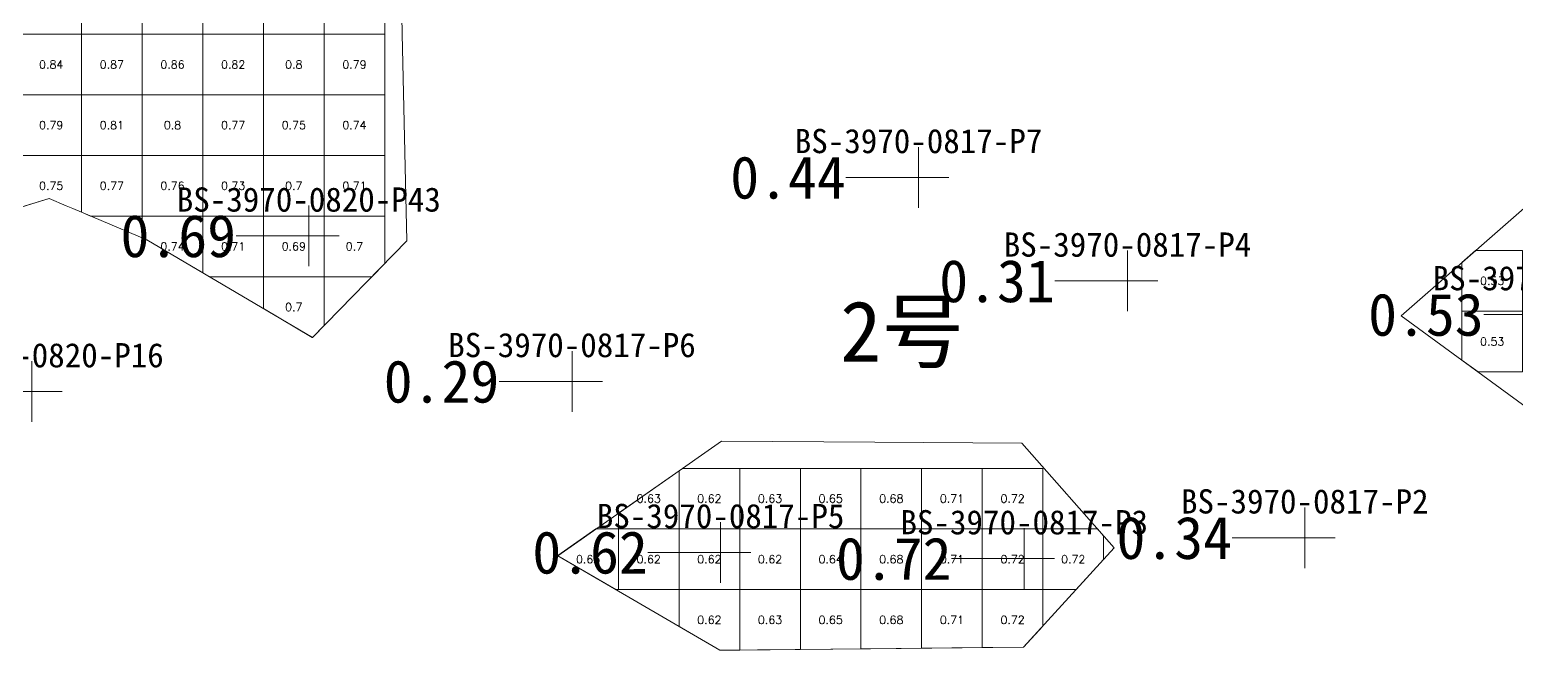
# Model space of a CAD drawing. Header units: inches. Extents: x 469759 to 470079, y 4349683 to 4349873.
# Drawn here: x 470005.6 to 470030.12, y 4349686.05 to 4349696.28 of the extents above; entities that cross this region are included whole.
import ezdxf
from ezdxf.enums import TextEntityAlignment as Align

# ---------------------------------------------------------------- set-up
doc = ezdxf.new("R2010")
doc.units = ezdxf.units.IN
doc.header["$MEASUREMENT"] = 0
for name, color, linetype, lineweight in [('0.500-1.000', 7, 'Continuous', 0), ('孔口文字', 7, 'Continuous', 0), ('点', 7, 'Continuous', 0), ('爆区方格网', 7, 'Continuous', 0), ('线条', 7, 'Continuous', 0), ('钻孔', 7, 'Continuous', 0)]:
    doc.layers.add(name, color=color, linetype=linetype, lineweight=lineweight)
doc.styles.add('3dmine_textStyle_1', font='txt.shx', dxfattribs={"height": 1, "bigfont": 'gbcbig.shx'})
doc.styles.add('3dmine_textStyle_3', font='SimSun.ttf', dxfattribs={"height": 1})
doc.styles.add('3dmine_textStyle_4', font='simsunb.ttf', dxfattribs={"height": 1})

msp = doc.modelspace()

# ---------------------------------------------------------------- hatches: boundary and pattern name
at = {"layer": '钻孔', "linetype": 'Continuous', "lineweight": 0, "true_color": 0x808080, "extrusion": (0, 1, 0)}
for points in [[(-470021.261, 3959.593), (-470020.261, 3959.593), (-470020.261, 3969.593), (-470021.261, 3969.593)], [(-470024.707, 3959.716), (-470023.707, 3959.716), (-470023.707, 3969.716), (-470024.707, 3969.716)], [(-470015.547, 3959.818), (-470014.547, 3959.818), (-470014.547, 3969.818), (-470015.547, 3969.818)], [(-470006.638, 3959.74), (-470005.638, 3959.74), (-470005.638, 3970.74), (-470006.638, 3970.74)], [(-470027.63, 3959.835), (-470026.63, 3959.835), (-470026.63, 3969.835), (-470027.63, 3969.835)]]:
    msp.add_hatch(color=8, dxfattribs=at).paths.add_polyline_path(points, flags=0)
at = {"layer": '钻孔', "linetype": 'Continuous', "lineweight": 0, "true_color": 0x00ffff, "extrusion": (0, 1, 0)}
for points in [[(-470011.207, 3960.368), (-470010.207, 3960.368), (-470010.207, 3971.368), (-470011.207, 3971.368)], [(-470017.997, 3959.634), (-470016.997, 3959.634), (-470016.997, 3969.634), (-470017.997, 3969.634)], [(-470023.004, 3959.927), (-470022.004, 3959.927), (-470022.004, 3969.927), (-470023.004, 3969.927)]]:
    msp.add_hatch(color=4, dxfattribs=at).paths.add_polyline_path(points, flags=0)

# ---------------------------------------------------------------- linework, layer by layer
at = {"layer": '0.500-1.000', "color": 4, "linetype": 'Continuous', "lineweight": 0, "true_color": 0x00ffff}
for points in [[(470012.026, 4349713.451), (470014.129, 4349712.398), (470017.474, 4349710.723), (470019.607, 4349709.204), (470017.075, 4349705.209), (470013.291, 4349708.361), (470012.992, 4349708.609), (470011.015, 4349707.012), (470010.5, 4349706.596), (470012.084, 4349703.665), (470012.084, 4349703.665), (470013.297, 4349701.422), (470015.97, 4349699.182), (470011.722, 4349697.386), (470011.748, 4349696.216), (470011.825, 4349692.798), (470010.265, 4349691.207), (470007.535, 4349692.818), (470006.317, 4349693.331), (470006.204, 4349693.378), (470005.924, 4349693.496), (470002.466, 4349692.429)], [(470036.253, 4349693.778), (470036.171, 4349689.637), (470030.71, 4349689.745), (470028.22, 4349691.565), (470030.776, 4349693.802), (470036.253, 4349693.778)], [(470019.539, 4349689.479), (470021.966, 4349689.462), (470023.487, 4349687.736), (470021.994, 4349686.096), (470019.469, 4349686.071), (470016.983, 4349686.046), (470014.311, 4349687.606), (470017.012, 4349689.496), (470019.539, 4349689.479)]]:
    msp.add_lwpolyline(points, dxfattribs=at)
at = {"layer": '点', "color": 138, "linetype": 'Continuous', "lineweight": 0, "true_color": 0x004c4c}
for points, elevation in [([(470020.261, 4349693.346), (470020.261, 4349694.346)], 3969.593), ([(470020.761, 4349693.846), (470019.761, 4349693.846)], 3969.593), ([(470010.207, 4349692.381), (470010.207, 4349693.381)], 3971.368), ([(470010.707, 4349692.881), (470009.707, 4349692.881)], 3971.368), ([(470023.707, 4349691.638), (470023.707, 4349692.638)], 3969.716), ([(470024.207, 4349692.138), (470023.207, 4349692.138)], 3969.716), ([(470014.547, 4349689.981), (470014.547, 4349690.981)], 3969.818), ([(470005.638, 4349689.813), (470005.638, 4349690.813)], 3970.74), ([(470015.047, 4349690.481), (470014.047, 4349690.481)], 3969.818), ([(470006.138, 4349690.313), (470005.138, 4349690.313)], 3970.74), ([(470026.63, 4349687.402), (470026.63, 4349688.402)], 3969.835), ([(470016.997, 4349687.161), (470016.997, 4349688.161)], 3969.634), ([(470022.004, 4349687.058), (470022.004, 4349688.058)], 3969.927), ([(470027.13, 4349687.902), (470026.13, 4349687.902)], 3969.835), ([(470017.497, 4349687.661), (470016.497, 4349687.661)], 3969.634), ([(470022.504, 4349687.558), (470021.504, 4349687.558)], 3969.927)]:
    msp.add_lwpolyline(points, dxfattribs=dict(at, elevation=elevation))
at = {"layer": '爆区方格网', "color": 4, "linetype": 'Continuous', "lineweight": 0, "true_color": 0x00ffff}
for points, elevation in [([(470006.459, 4349696.208), (470005.459, 4349696.208), (470005.459, 4349697.208), (470006.459, 4349697.208), (470006.459, 4349696.208)], 3970.36), ([(470007.459, 4349696.208), (470006.459, 4349696.208), (470006.459, 4349697.208), (470007.459, 4349697.208), (470007.459, 4349696.208)], 3970.36), ([(470008.459, 4349696.208), (470007.459, 4349696.208), (470007.459, 4349697.208), (470008.459, 4349697.208), (470008.459, 4349696.208)], 3970.36), ([(470009.459, 4349696.208), (470008.459, 4349696.208), (470008.459, 4349697.208), (470009.459, 4349697.208), (470009.459, 4349696.208)], 3970.36), ([(470010.459, 4349696.208), (470009.459, 4349696.208), (470009.459, 4349697.208), (470010.459, 4349697.208), (470010.459, 4349696.208)], 3970.36), ([(470011.459, 4349696.208), (470010.459, 4349696.208), (470010.459, 4349697.208), (470011.459, 4349697.208), (470011.459, 4349696.208)], 3970.36), ([(470006.459, 4349695.208), (470005.459, 4349695.208), (470005.459, 4349696.208), (470006.459, 4349696.208), (470006.459, 4349695.208)], 3970.36), ([(470007.459, 4349695.208), (470006.459, 4349695.208), (470006.459, 4349696.208), (470007.459, 4349696.208), (470007.459, 4349695.208)], 3970.36), ([(470008.459, 4349695.208), (470007.459, 4349695.208), (470007.459, 4349696.208), (470008.459, 4349696.208), (470008.459, 4349695.208)], 3970.36), ([(470009.459, 4349695.208), (470008.459, 4349695.208), (470008.459, 4349696.208), (470009.459, 4349696.208), (470009.459, 4349695.208)], 3970.36), ([(470010.459, 4349695.208), (470009.459, 4349695.208), (470009.459, 4349696.208), (470010.459, 4349696.208), (470010.459, 4349695.208)], 3970.36), ([(470011.459, 4349695.208), (470010.459, 4349695.208), (470010.459, 4349696.208), (470011.459, 4349696.208), (470011.459, 4349695.208)], 3970.36), ([(470006.459, 4349694.208), (470005.459, 4349694.208), (470005.459, 4349695.208), (470006.459, 4349695.208), (470006.459, 4349694.208)], 3970.36), ([(470007.459, 4349694.208), (470006.459, 4349694.208), (470006.459, 4349695.208), (470007.459, 4349695.208), (470007.459, 4349694.208)], 3970.36), ([(470008.459, 4349694.208), (470007.459, 4349694.208), (470007.459, 4349695.208), (470008.459, 4349695.208), (470008.459, 4349694.208)], 3970.36), ([(470009.459, 4349694.208), (470008.459, 4349694.208), (470008.459, 4349695.208), (470009.459, 4349695.208), (470009.459, 4349694.208)], 3970.36), ([(470010.459, 4349694.208), (470009.459, 4349694.208), (470009.459, 4349695.208), (470010.459, 4349695.208), (470010.459, 4349694.208)], 3970.36), ([(470011.459, 4349694.208), (470010.459, 4349694.208), (470010.459, 4349695.208), (470011.459, 4349695.208), (470011.459, 4349694.208)], 3970.36), ([(470006.459, 4349693.271), (470006.317, 4349693.331), (470006.204, 4349693.378), (470005.924, 4349693.496), (470005.459, 4349693.353), (470005.459, 4349694.208), (470006.459, 4349694.208), (470006.459, 4349693.271)], 3970.36), ([(470007.459, 4349693.208), (470006.609, 4349693.208), (470006.459, 4349693.271), (470006.459, 4349694.208), (470007.459, 4349694.208), (470007.459, 4349693.208)], 3970.36), ([(470008.459, 4349693.208), (470007.459, 4349693.208), (470007.459, 4349694.208), (470008.459, 4349694.208), (470008.459, 4349693.208)], 3970.36), ([(470009.459, 4349693.208), (470008.459, 4349693.208), (470008.459, 4349694.208), (470009.459, 4349694.208), (470009.459, 4349693.208)], 3970.36), ([(470010.459, 4349693.208), (470009.459, 4349693.208), (470009.459, 4349694.208), (470010.459, 4349694.208), (470010.459, 4349693.208)], 3970.36), ([(470011.459, 4349693.208), (470010.459, 4349693.208), (470010.459, 4349694.208), (470011.459, 4349694.208), (470011.459, 4349693.208)], 3970.36), ([(470008.459, 4349692.273), (470007.535, 4349692.818), (470007.459, 4349692.85), (470007.459, 4349693.208), (470008.459, 4349693.208), (470008.459, 4349692.273)], 3970.36), ([(470009.459, 4349692.208), (470008.569, 4349692.208), (470008.459, 4349692.273), (470008.459, 4349693.208), (470009.459, 4349693.208), (470009.459, 4349692.208)], 3970.36), ([(470010.459, 4349692.208), (470009.459, 4349692.208), (470009.459, 4349693.208), (470010.459, 4349693.208), (470010.459, 4349692.208)], 3970.36), ([(470011.459, 4349692.425), (470011.246, 4349692.208), (470010.459, 4349692.208), (470010.459, 4349693.208), (470011.459, 4349693.208), (470011.459, 4349692.425)], 3970.36), ([(470030.221, 4349691.638), (470029.221, 4349691.638), (470029.221, 4349692.441), (470029.446, 4349692.638), (470030.221, 4349692.638), (470030.221, 4349691.638)], 3969.075), ([(470010.459, 4349691.405), (470010.266, 4349691.208), (470010.263, 4349691.208), (470009.459, 4349691.683), (470009.459, 4349692.208), (470010.459, 4349692.208), (470010.459, 4349691.405)], 3970.36), ([(470030.221, 4349690.638), (470029.489, 4349690.638), (470029.221, 4349690.834), (470029.221, 4349691.638), (470030.221, 4349691.638), (470030.221, 4349690.638)], 3969.075), ([(470016.312, 4349688.047), (470015.312, 4349688.047), (470015.312, 4349688.307), (470016.312, 4349689.006), (470016.312, 4349688.047)], 3969.634), ([(470017.312, 4349688.047), (470016.312, 4349688.047), (470016.312, 4349689.006), (470016.37, 4349689.047), (470017.312, 4349689.047), (470017.312, 4349688.047)], 3969.634), ([(470018.312, 4349688.047), (470017.312, 4349688.047), (470017.312, 4349689.047), (470018.312, 4349689.047), (470018.312, 4349688.047)], 3969.634), ([(470019.312, 4349688.047), (470018.312, 4349688.047), (470018.312, 4349689.047), (470019.312, 4349689.047), (470019.312, 4349688.047)], 3969.634), ([(470020.312, 4349688.047), (470019.312, 4349688.047), (470019.312, 4349689.047), (470020.312, 4349689.047), (470020.312, 4349688.047)], 3969.634), ([(470021.312, 4349688.047), (470020.312, 4349688.047), (470020.312, 4349689.047), (470021.312, 4349689.047), (470021.312, 4349688.047)], 3969.634), ([(470022.312, 4349688.047), (470021.312, 4349688.047), (470021.312, 4349689.047), (470022.312, 4349689.047), (470022.312, 4349688.047)], 3969.634), ([(470015.312, 4349687.047), (470015.269, 4349687.047), (470014.312, 4349687.606), (470014.312, 4349687.607), (470014.94, 4349688.047), (470015.312, 4349688.047), (470015.312, 4349687.047)], 3969.634), ([(470016.312, 4349687.047), (470015.312, 4349687.047), (470015.312, 4349688.047), (470016.312, 4349688.047), (470016.312, 4349687.047)], 3969.634), ([(470017.312, 4349687.047), (470016.312, 4349687.047), (470016.312, 4349688.047), (470017.312, 4349688.047), (470017.312, 4349687.047)], 3969.634), ([(470018.312, 4349687.047), (470017.312, 4349687.047), (470017.312, 4349688.047), (470018.312, 4349688.047), (470018.312, 4349687.047)], 3969.634), ([(470019.312, 4349687.047), (470018.312, 4349687.047), (470018.312, 4349688.047), (470019.312, 4349688.047), (470019.312, 4349687.047)], 3969.634), ([(470020.312, 4349687.047), (470019.312, 4349687.047), (470019.312, 4349688.047), (470020.312, 4349688.047), (470020.312, 4349687.047)], 3969.634), ([(470021.312, 4349687.047), (470020.312, 4349687.047), (470020.312, 4349688.047), (470021.312, 4349688.047), (470021.312, 4349687.047)], 3969.634), ([(470022.312, 4349687.047), (470021.312, 4349687.047), (470021.312, 4349688.047), (470022.312, 4349688.047), (470022.312, 4349687.047)], 3969.634), ([(470023.312, 4349687.935), (470023.312, 4349687.544), (470022.859, 4349687.047), (470022.312, 4349687.047), (470022.312, 4349688.047), (470023.213, 4349688.047), (470023.312, 4349687.935)], 3969.634), ([(470017.312, 4349686.049), (470017.084, 4349686.047), (470016.982, 4349686.047), (470016.312, 4349686.438), (470016.312, 4349687.047), (470017.312, 4349687.047), (470017.312, 4349686.049)], 3969.634), ([(470018.312, 4349686.059), (470017.312, 4349686.049), (470017.312, 4349687.047), (470018.312, 4349687.047), (470018.312, 4349686.059)], 3969.634), ([(470019.312, 4349686.069), (470018.312, 4349686.059), (470018.312, 4349687.047), (470019.312, 4349687.047), (470019.312, 4349686.069)], 3969.634), ([(470020.312, 4349686.079), (470019.469, 4349686.071), (470019.312, 4349686.069), (470019.312, 4349687.047), (470020.312, 4349687.047), (470020.312, 4349686.079)], 3969.634), ([(470021.312, 4349686.089), (470020.312, 4349686.079), (470020.312, 4349687.047), (470021.312, 4349687.047), (470021.312, 4349686.089)], 3969.634), ([(470022.312, 4349686.445), (470021.994, 4349686.096), (470021.312, 4349686.089), (470021.312, 4349687.047), (470022.312, 4349687.047), (470022.312, 4349686.445)], 3969.634)]:
    msp.add_lwpolyline(points, dxfattribs=dict(at, elevation=elevation))
at = {"layer": '线条', "color": 138, "linetype": 'Continuous', "lineweight": 0, "true_color": 0x004c4c}
for points, elevation in [([(470020.261, 4349693.846), (470020.261, 4349693.846), (470020.261, 4349693.846)], 3969.593), ([(470010.207, 4349692.881), (470010.207, 4349692.881), (470010.207, 4349692.881)], 3971.368), ([(470023.707, 4349692.138), (470023.707, 4349692.138), (470023.707, 4349692.138)], 3969.716), ([(470014.547, 4349690.481), (470014.547, 4349690.481), (470014.547, 4349690.481)], 3969.818), ([(470005.638, 4349690.313), (470005.638, 4349690.313), (470005.638, 4349690.313)], 3970.74), ([(470026.63, 4349687.902), (470026.63, 4349687.902), (470026.63, 4349687.902)], 3969.835), ([(470016.997, 4349687.661), (470016.997, 4349687.661), (470016.997, 4349687.661)], 3969.634), ([(470022.004, 4349687.558), (470022.004, 4349687.558), (470022.004, 4349687.558)], 3969.927)]:
    msp.add_lwpolyline(points, dxfattribs=dict(at, elevation=elevation))
at = {"layer": '钻孔', "color": 8, "linetype": 'Continuous', "lineweight": 0, "true_color": 0x808080}
for points, elevation in [([(470020.261, 4349693.846), (470019.061, 4349693.846)], 3969.593), ([(470020.261, 4349693.846), (470019.061, 4349693.846)], 3959.593), ([(470023.707, 4349692.138), (470022.507, 4349692.138)], 3969.716), ([(470023.707, 4349692.138), (470022.507, 4349692.138)], 3959.716), ([(470014.547, 4349690.481), (470013.347, 4349690.481)], 3969.818), ([(470014.547, 4349690.481), (470013.347, 4349690.481)], 3959.818), ([(470005.638, 4349690.313), (470004.438, 4349690.313)], 3970.74), ([(470005.638, 4349690.313), (470004.438, 4349690.313)], 3959.74), ([(470026.63, 4349687.902), (470025.43, 4349687.902)], 3969.835), ([(470026.63, 4349687.902), (470025.43, 4349687.902)], 3959.835)]:
    msp.add_lwpolyline(points, dxfattribs=dict(at, elevation=elevation))
at = {"layer": '钻孔', "color": 4, "linetype": 'Continuous', "lineweight": 0, "true_color": 0x00ffff}
for points, elevation in [([(470010.207, 4349692.881), (470009.007, 4349692.881)], 3971.368), ([(470010.207, 4349692.881), (470009.007, 4349692.881)], 3960.368), ([(470030.78, 4349691.584), (470029.58, 4349691.584)], 3969.075), ([(470030.78, 4349691.584), (470029.58, 4349691.584)], 3960.075), ([(470016.997, 4349687.661), (470015.797, 4349687.661)], 3969.634), ([(470016.997, 4349687.661), (470015.797, 4349687.661)], 3959.634), ([(470022.004, 4349687.558), (470020.804, 4349687.558)], 3969.927), ([(470022.004, 4349687.558), (470020.804, 4349687.558)], 3959.927)]:
    msp.add_lwpolyline(points, dxfattribs=dict(at, elevation=elevation))

# ---------------------------------------------------------------- texts
at = {"color": 4, "linetype": 'Continuous', "lineweight": 0, "true_color": 0x00ffff, "style": '3dmine_textStyle_1'}
for s, p in [('0.84', (470005.959, 4349695.708, 3970.36)), ('0.87', (470006.959, 4349695.708, 3970.36)), ('0.86', (470007.959, 4349695.708, 3970.36)), ('0.82', (470008.959, 4349695.708, 3970.36)), ('0.8', (470009.959, 4349695.708, 3970.36)), ('0.79', (470010.959, 4349695.708, 3970.36)), ('0.79', (470005.959, 4349694.708, 3970.36)), ('0.81', (470006.959, 4349694.708, 3970.36)), ('0.8', (470007.959, 4349694.708, 3970.36)), ('0.77', (470008.959, 4349694.708, 3970.36)), ('0.75', (470009.959, 4349694.708, 3970.36)), ('0.74', (470010.959, 4349694.708, 3970.36)), ('0.75', (470005.959, 4349693.708, 3970.36)), ('0.77', (470006.959, 4349693.708, 3970.36)), ('0.76', (470007.959, 4349693.708, 3970.36)), ('0.73', (470008.959, 4349693.708, 3970.36)), ('0.7', (470009.959, 4349693.708, 3970.36)), ('0.71', (470010.959, 4349693.708, 3970.36)), ('0.74', (470007.959, 4349692.708, 3970.36)), ('0.71', (470008.959, 4349692.708, 3970.36)), ('0.69', (470009.959, 4349692.708, 3970.36)), ('0.7', (470010.959, 4349692.708, 3970.36)), ('0.53', (470029.721, 4349692.138, 3969.075)), ('0.7', (470009.959, 4349691.708, 3970.36)), ('0.53', (470029.721, 4349691.138, 3969.075)), ('0.63', (470015.812, 4349688.547, 3969.634)), ('0.62', (470016.812, 4349688.547, 3969.634)), ('0.63', (470017.812, 4349688.547, 3969.634)), ('0.65', (470018.812, 4349688.547, 3969.634)), ('0.68', (470019.812, 4349688.547, 3969.634)), ('0.71', (470020.812, 4349688.547, 3969.634)), ('0.72', (470021.812, 4349688.547, 3969.634)), ('0.63', (470014.812, 4349687.547, 3969.634)), ('0.62', (470015.812, 4349687.547, 3969.634)), ('0.62', (470016.812, 4349687.547, 3969.634)), ('0.62', (470017.812, 4349687.547, 3969.634)), ('0.64', (470018.812, 4349687.547, 3969.634)), ('0.68', (470019.812, 4349687.547, 3969.634)), ('0.71', (470020.812, 4349687.547, 3969.634)), ('0.72', (470021.812, 4349687.547, 3969.634)), ('0.72', (470022.812, 4349687.547, 3969.634)), ('0.62', (470016.812, 4349686.547, 3969.634)), ('0.63', (470017.812, 4349686.547, 3969.634)), ('0.65', (470018.812, 4349686.547, 3969.634)), ('0.68', (470019.812, 4349686.547, 3969.634)), ('0.71', (470020.812, 4349686.547, 3969.634)), ('0.72', (470021.812, 4349686.547, 3969.634))]:
    msp.add_text(s, height=0.1333, dxfattribs=at).set_placement(p, align=Align.MIDDLE_CENTER)
at = {"color": 7, "linetype": 'Continuous', "lineweight": 0, "style": '3dmine_textStyle_3'}
msp.add_text('2号', height=1, dxfattribs=at).set_placement((470018.969, 4349690.807, 1985.923))
at = {"layer": '孔口文字', "color": 138, "linetype": 'Continuous', "lineweight": 0, "true_color": 0x004c4c, "style": '3dmine_textStyle_4'}
for s, p in [('BS-3970-0817-P7', (470020.261, 4349694.246, 3969.593)), ('BS-3970-0820-P43', (470010.207, 4349693.281, 3971.368)), ('BS-3970-0817-P4', (470023.707, 4349692.538, 3969.716)), ('BS-3970-0817-P1', (470030.78, 4349691.984, 3969.075)), ('BS-3970-0817-P6', (470014.547, 4349690.881, 3969.818)), ('BS-3970-0820-P16', (470005.638, 4349690.713, 3970.74)), ('BS-3970-0817-P2', (470026.63, 4349688.302, 3969.835)), ('BS-3970-0817-P5', (470016.997, 4349688.061, 3969.634)), ('BS-3970-0817-P3', (470022.004, 4349687.958, 3969.927))]:
    msp.add_text(s, height=0.4, dxfattribs=at).set_placement(p, align=Align.CENTER)
at = {"layer": '钻孔', "color": 8, "linetype": 'Continuous', "lineweight": 0, "true_color": 0x808080, "style": '3dmine_textStyle_4'}
for s, p in [('0.44', (470019.061, 4349693.846, 3969.593)), ('0.31', (470022.507, 4349692.138, 3969.716)), ('0.29', (470013.347, 4349690.481, 3969.818)), ('0.34', (470025.43, 4349687.902, 3969.835))]:
    msp.add_text(s, height=0.7, dxfattribs=at).set_placement(p, align=Align.MIDDLE_RIGHT)
at = {"layer": '钻孔', "color": 4, "linetype": 'Continuous', "lineweight": 0, "true_color": 0x00ffff, "style": '3dmine_textStyle_4'}
for s, p in [('0.69', (470009.007, 4349692.881, 3971.368)), ('0.53', (470029.58, 4349691.584, 3969.075)), ('0.62', (470015.797, 4349687.661, 3969.634)), ('0.72', (470020.804, 4349687.558, 3969.927))]:
    msp.add_text(s, height=0.7, dxfattribs=at).set_placement(p, align=Align.MIDDLE_RIGHT)

doc.saveas('drawing.dxf')
